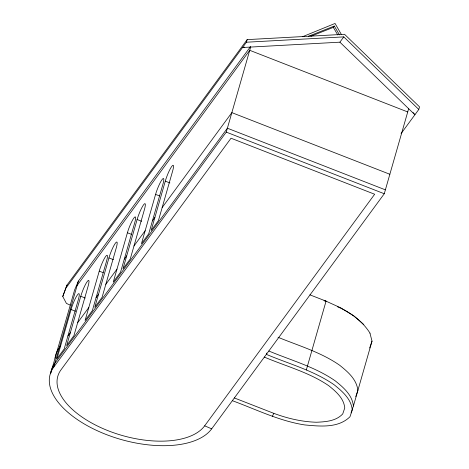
<?xml version="1.0" encoding="UTF-8"?>
<svg xmlns="http://www.w3.org/2000/svg" width="469" height="469" viewBox="0 0 469 469"><rect width="100%" height="100%" fill="white"/><g stroke="black" fill="none" stroke-linecap="round" stroke-linejoin="round"><path stroke-width="0.7" d="M70.368 305.161L66.416 303.425L62.764 296.478L66.979 285.088L247.175 39.619L344.527 34.284L419.538 106.856L418.794 109.453L401.071 133.595M62.764 296.478L66.979 285.088M408.657 108.697L384.269 193.744L211.683 428.842A85.874 43.066 16 0 1 105.971 434.417A85.874 43.066 16 0 1 53.683 367.209L78.382 281.083L250.534 46.572M71.065 309.505L56.919 358.849L64.206 348.924L78.352 299.58A11.707 1.847 -68.7 0 0 77.502 294.808A11.707 1.847 -68.7 0 0 71.065 309.505L75.591 311.269M80.779 296.273L66.633 345.612L73.92 335.687L88.066 286.348A11.707 1.847 -68.7 0 0 87.216 281.576A11.707 1.847 -68.7 0 0 80.779 296.273L85.305 298.038M99.24 271.129L85.088 320.474L92.375 310.548L106.522 261.21A11.707 1.847 -68.7 0 0 105.672 256.432A11.707 1.847 -68.7 0 0 99.24 271.129L103.116 272.647M108.955 257.897L94.802 307.242L102.09 297.317L116.242 247.972A11.707 1.847 -68.7 0 0 115.386 243.2A11.707 1.847 -68.7 0 0 108.955 257.897L113.48 259.662M127.41 232.759L113.264 282.098L120.551 272.172L134.697 222.834A11.707 1.847 -68.7 0 0 133.847 218.056A11.707 1.847 -68.7 0 0 127.41 232.759L131.291 234.271M137.124 219.521L122.978 268.866L130.265 258.941L144.411 209.596A11.707 1.847 -68.7 0 0 143.561 204.824A11.707 1.847 -68.7 0 0 137.124 219.521L141.65 221.286M155.579 194.383L141.433 243.722L148.72 233.797L162.866 184.458A11.707 1.847 -68.7 0 0 162.016 179.68A11.707 1.847 -68.7 0 0 155.579 194.383L159.46 195.895M165.293 181.145L151.147 230.49L158.434 220.565L172.58 171.226A11.707 1.847 -68.7 0 0 171.73 166.448A11.707 1.847 -68.7 0 0 165.293 181.145L169.866 182.933M66.235 287.685L246.43 42.216L247.175 39.619M53.683 367.209L226.269 132.111L250.657 47.064M266.732 353.069L266.357 354.365C289.15 363.956 313.614 370.528 334.145 384.773C342.253 391.31 351.205 398.885 352.283 409.959L349.962 416.771C338.143 428.426 319.799 426.303 304.674 424.926C279.348 420.998 256.191 409.466 232.354 400.684M306.327 369.959L326.061 301.139L309.927 294.849M351.082 412.872L353.403 406.06L372.017 341.139L369.953 333.16M369.695 347.951L372.017 341.139M355.778 396.61L357.87 390.484C356.792 379.409 347.84 371.835 339.732 365.298C321.048 352.237 298.911 345.846 278.041 337.27M78.382 281.083L74.624 289.93L50.582 373.781A85.874 43.066 16 0 1 54.803 363.317L227.389 128.213L385.389 189.851M272.325 416.273L273.855 413.365C287.491 418.424 301.76 421.789 316.335 422.241C325.603 421.854 335.98 421.174 342.722 413.945L344.768 407.942C343.818 398.181 335.921 391.504 328.781 385.741C309.247 372.304 285.938 366.301 264.358 357.091M77.139 285.41L249.725 50.306L407.725 111.944M60.642 345.864L59.27 347.734A85.874 43.066 16 0 0 55.049 358.205M67.929 335.939L70.356 332.632M77.643 322.707L88.817 307.488M96.098 297.563L98.531 294.256M105.812 284.331L116.986 269.112M124.273 259.187L126.7 255.881M133.987 245.955L145.156 230.736M152.443 220.811L154.87 217.505M162.157 207.579L231.856 112.636L389.856 174.269M310.865 36.271L333.336 27.372L334.309 26.047L339.474 34.894M244.654 47.129L242.543 47.51L339.896 42.175L343.783 36.881L418.794 109.453M204.66 425.829L374.661 194.248L231.024 138.22L61.023 369.795A78.065 39.15 16 0 0 108.556 430.894A78.065 39.15 16 0 0 204.66 425.829L211.683 428.842M302.499 36.734L335.054 23.45L341.221 34.219M308.432 36.295L334.309 26.047M246.43 42.216L343.783 36.881M324.038 300.688L325.592 300.957L340.84 307.893L353.878 315.959L363.833 324.577M324.431 300.752L326.483 301.368M337.516 306.773C350.425 312.248 362.484 321.154 370.018 333.166M226.269 132.111L384.269 193.744M268.831 351C291.196 360.368 315.145 366.893 335.265 380.881C343.372 387.412 352.325 394.992 353.403 406.06M234.359 397.958L273.855 413.365M339.896 42.175L414.907 114.747L413.078 112.548M333.336 27.372L337.762 34.952"/></g></svg>
